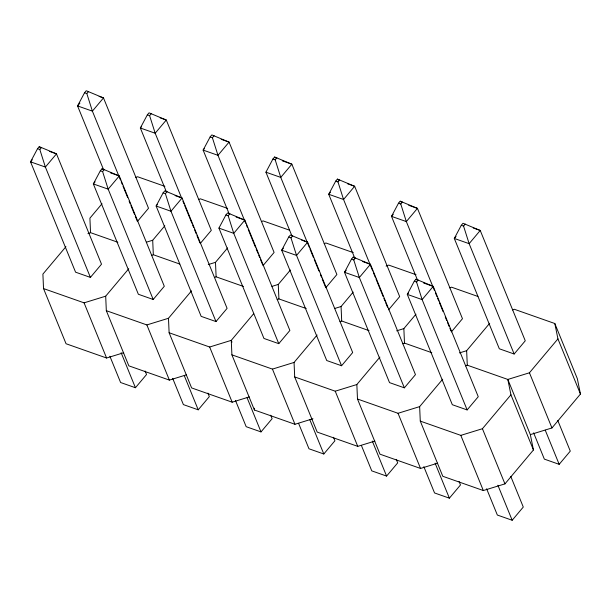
<?xml version="1.0" encoding="UTF-8"?>
<svg xmlns="http://www.w3.org/2000/svg" width="611" height="611" viewBox="0 0 611 611"><rect width="100%" height="100%" fill="white"/><g stroke="black" fill="none" stroke-linecap="round" stroke-linejoin="round"><path stroke-width="0.92" d="M37.538 148.687L30.55 161.846L75.573 272.178L90.405 277.402L101.51 264.189L56.487 153.857L39.241 146.663L37.538 148.687L39.814 149.489L45.382 167.063L90.405 277.402M135.252 216.172L137.414 221.472L148.519 208.259L103.496 97.928L86.25 90.741L84.547 92.765L77.559 105.917L103.488 169.476M100.334 170.782L93.338 183.934L138.369 294.265L153.201 299.489L164.306 286.276L119.275 175.945L102.037 168.751L100.334 170.782L102.602 171.576L108.17 189.15L153.201 299.489M200.202 243.56L211.307 230.347L166.284 120.016L149.038 112.829L147.335 114.853L140.347 128.012L166.284 191.564M163.122 192.87L156.133 206.022L201.156 316.361L215.989 321.577L227.093 308.364L182.07 198.033L164.825 190.838L163.122 192.87L165.398 193.664L170.965 211.246L215.989 321.577M262.997 265.648L274.102 252.435L229.072 142.103L211.834 134.916L210.131 136.94L203.135 150.1L229.43 214.53M218.921 228.109L225.91 214.957L227.613 212.934L244.858 220.12L289.881 330.452L278.776 343.665L263.944 338.448L218.921 228.109L233.753 233.333L278.776 343.665M291.859 235.739L265.93 172.187L272.918 159.028L274.622 157.004L291.859 164.191L336.89 274.522L325.785 287.735L322.18 278.914M288.705 237.045L281.709 250.205L326.74 360.536L341.572 365.752L352.677 352.539L307.646 242.208L290.408 235.021L288.705 237.045L290.973 237.847L296.541 255.421L341.572 365.752M388.573 309.823L399.678 296.618L354.655 186.279L337.409 179.092L335.706 181.116L328.718 194.275L354.655 257.827M351.493 259.133L344.505 272.292L389.528 382.623L404.36 387.84L415.465 374.627L370.434 264.296L353.196 257.109L351.493 259.133L353.769 259.935L359.337 277.509L404.36 387.84M451.369 331.91L462.474 318.705L417.443 208.366L400.205 201.179L398.502 203.203L391.506 216.363L417.443 279.914M414.281 281.22L407.293 294.38L452.316 404.711L467.148 409.928L478.253 396.715L433.23 286.383L415.984 279.196L414.281 281.22L416.557 282.022L422.125 299.596L467.148 409.928M461.29 225.291L454.301 238.45L499.324 348.782L514.157 354.006L525.261 340.793L480.231 230.462L462.993 223.267L461.29 225.291L463.566 226.093L469.133 243.667L514.157 354.006M39.814 149.489L41.517 147.465M120.482 179.985L92.391 111.141L86.823 93.567L88.526 91.535M32.307 159.761L30.55 161.846L45.382 167.063L56.487 153.857L49.506 151.398M79.896 103.137L77.559 105.917L92.391 111.141L103.496 97.928L99.127 96.393M102.602 171.576L104.305 169.553M181.834 198.544L155.179 133.229L149.611 115.655L151.314 113.623M95.095 181.849L93.338 183.934L108.17 189.15L119.275 175.945L110.553 172.875M141.515 126.622L140.347 128.012L155.179 133.229L166.284 120.016L160.174 117.87M65.942 246.676L42.9 274.095L43.534 288.583L66.049 343.749L106.589 358.008L123.697 352.738M102.029 203.738L89.909 218.165L90.543 232.654L117.862 242.269M165.398 193.664L167.101 191.64M245.706 223.282L217.967 155.316L212.399 137.742L214.102 135.718M157.302 204.632L156.133 206.022L170.965 211.246L182.07 198.033L175.09 195.573M204.303 148.71L203.135 150.1L217.967 155.316L229.072 142.103L221.22 139.339M43.534 288.583L84.074 302.842L105.688 296.182L128.73 268.764M146.388 242.2L152.697 240.253L164.825 225.826M236.129 217.05L244.858 220.12L233.753 233.333L228.186 215.759L229.889 213.728M307.058 241.841L280.762 177.404L275.194 159.83L276.898 157.806M105.688 296.182L106.322 310.671L146.869 324.93L168.483 318.27L191.526 290.859M208.282 264.563L215.484 262.34L227.613 247.913M109.881 356.244L120.604 382.517L135.436 387.733L146.541 374.52L145.113 371.014M290.973 237.847L292.677 235.815M372.725 270.986L343.55 199.492L337.982 181.918L339.685 179.894M283.466 248.112L281.709 250.205L296.541 255.421L307.646 242.208L301.536 240.062M330.467 192.19L328.718 194.275L343.55 199.492L354.655 186.279L347.674 183.827M253.702 313.664L231.271 340.358L209.657 347.017L169.117 332.758L168.483 318.27M271.971 286.376L278.28 284.436L290.401 270.001M172.669 378.331L183.392 404.604L198.224 409.821L209.329 396.608L207.9 393.11M353.769 259.935L355.472 257.911M434.436 290.431L406.338 221.579L400.77 204.005L402.473 201.981M346.254 270.207L344.505 272.292L359.337 277.509L370.434 264.296L362.583 261.531M393.263 214.278L391.506 216.363L406.338 221.579L417.443 208.366L408.721 205.304M231.981 342.114L231.271 340.358L231.905 354.846L272.445 369.105L294.059 362.445L317.101 335.034M334.759 308.463L341.068 306.523L353.196 292.089M235.464 400.419L246.18 426.692L261.012 431.908L272.116 418.695L270.688 415.197M416.557 282.022L418.26 279.998M463.566 226.093L465.269 224.069M408.461 292.99L407.293 294.38L422.125 299.596L433.23 286.383L423.629 283.008M456.05 236.365L454.301 238.45L469.133 243.667L480.231 230.462L473.258 228.002M294.059 362.445L294.693 376.934L335.24 391.2L356.847 384.533L379.889 357.122M396.654 330.834L403.856 328.611L415.984 314.184M298.611 423.385L308.975 448.78L323.807 453.996L334.912 440.783L333.476 437.285M356.847 384.533L357.488 399.021L398.028 413.288L419.642 406.628L442.685 379.21M459.441 352.921L466.644 350.699L489.686 323.28M361.399 445.472L371.763 470.867L386.595 476.084L397.7 462.871L396.272 459.373M419.642 406.628L420.276 421.109L460.816 435.376L482.43 428.716L510.933 394.805L507.825 379.446L467.285 365.187L465.544 365.867M420.276 421.109L442.792 476.282L483.332 490.541L504.946 483.881L533.441 449.971L530.34 434.612L507.825 379.446L529.439 372.786L557.935 338.876L554.826 323.525L514.286 309.258L512.545 309.945M423.835 466.689L434.551 492.955L449.383 498.171L460.488 484.966L459.06 481.46M530.34 434.612L551.947 427.952L580.45 394.042L577.342 378.69L554.826 323.525M486.623 488.777L497.346 515.042L512.178 520.259L523.283 507.054L510.773 476.404M533.632 432.848L544.348 459.121L559.18 464.337L570.284 451.124L557.782 420.475M135.81 177.411L137.544 176.732L164.871 186.34M87.931 233.685L90.543 232.654M198.598 199.499L200.339 198.819L227.659 208.427M151.589 255.429L153.33 254.741L179.771 264.044M261.386 221.587L263.127 220.907L289.568 230.21M214.377 277.516L216.118 276.829L243.445 286.444M324.174 243.674L325.915 242.995L353.242 252.603M277.173 299.604L278.914 298.916L306.233 308.532M386.099 266.106L388.711 265.082L416.03 274.69M339.96 321.692L341.702 321.012L369.021 330.62M449.757 287.857L451.498 287.17L477.939 296.472M402.748 343.779L404.49 343.099L431.817 352.707M106.322 310.671L128.837 365.836L169.377 380.095L186.492 374.826M169.117 332.758L191.625 387.924L232.172 402.183L249.28 396.913M231.905 354.846L254.42 410.012L294.96 424.278L312.969 418.726M294.693 376.934L317.208 432.099L357.748 446.366L374.864 441.089M357.488 399.021L379.996 454.187L420.544 468.454L437.652 463.176M282.267 160.815L291.859 164.191L280.762 177.404L265.93 172.187M84.547 92.765L86.823 93.567M147.335 114.853L149.611 115.655M210.131 136.94L212.399 137.742M272.918 159.028L275.194 159.83M335.706 181.116L337.982 181.918M398.502 203.203L400.77 204.005M225.91 214.957L228.186 215.759M400.205 201.179L401.404 202.165M337.409 179.092L338.616 180.077M274.622 157.004L275.828 157.989M415.984 279.196L417.191 280.182M353.196 257.109L354.403 258.094M102.037 168.751L103.236 169.736M39.241 146.663L40.448 147.648M557.935 338.876L580.45 394.042M529.439 372.786L551.947 427.952M545.249 430.182L559.18 464.337M510.933 394.805L533.441 449.971M435.513 293.074L436.957 296.61M437.675 298.374L438.759 301.024M439.477 302.789L443.082 311.61M445.243 316.91L446.687 320.439M447.405 322.203L449.207 326.618M449.925 328.382L451.002 331.032M482.43 428.716L504.946 483.881M497.881 485.233L512.178 520.259M460.816 435.376L483.332 490.541M373.443 272.75L375.246 277.165M375.971 278.929L383.173 296.587M383.891 298.351L384.976 301.002M385.694 302.766L387.496 307.18M435.093 463.146L449.383 498.171M398.028 413.288L420.544 468.454M307.776 243.606L309.219 247.134M309.937 248.898L313.535 257.727M314.26 259.492L318.942 270.963M320.385 274.499L321.462 277.142M372.305 441.058L386.595 476.084M335.24 391.2L357.748 446.366M246.424 225.047L247.508 227.697M248.226 229.461L255.429 247.111M256.154 248.876L257.949 253.29M258.674 255.054L259.751 257.705M260.477 259.469L262.638 264.769M309.869 419.849L323.807 453.996M272.445 369.105L294.96 424.278M182.918 201.195L183.995 203.837M184.713 205.609L191.923 223.259M192.641 225.024L193.718 227.674M194.443 229.438L196.246 233.853M196.963 235.617L199.843 242.674M247.081 397.761L261.012 431.908M209.657 347.017L232.172 402.183M121.207 181.75L122.284 184.4M123.01 186.164L127.691 197.643M129.127 201.172L130.212 203.822M130.93 205.586L134.535 214.408M184.285 375.666L198.224 409.821M146.869 324.93L169.377 380.095M121.138 352.707L135.436 387.733M84.074 302.842L106.589 358.008M466.644 350.699L467.285 365.187M403.856 328.611L404.49 343.099M341.068 306.523L341.702 321.012M278.28 284.436L278.914 298.916M254.336 408.201L254.42 410.012M215.484 262.34L216.118 276.829M152.697 240.253L153.33 254.741"/></g></svg>
